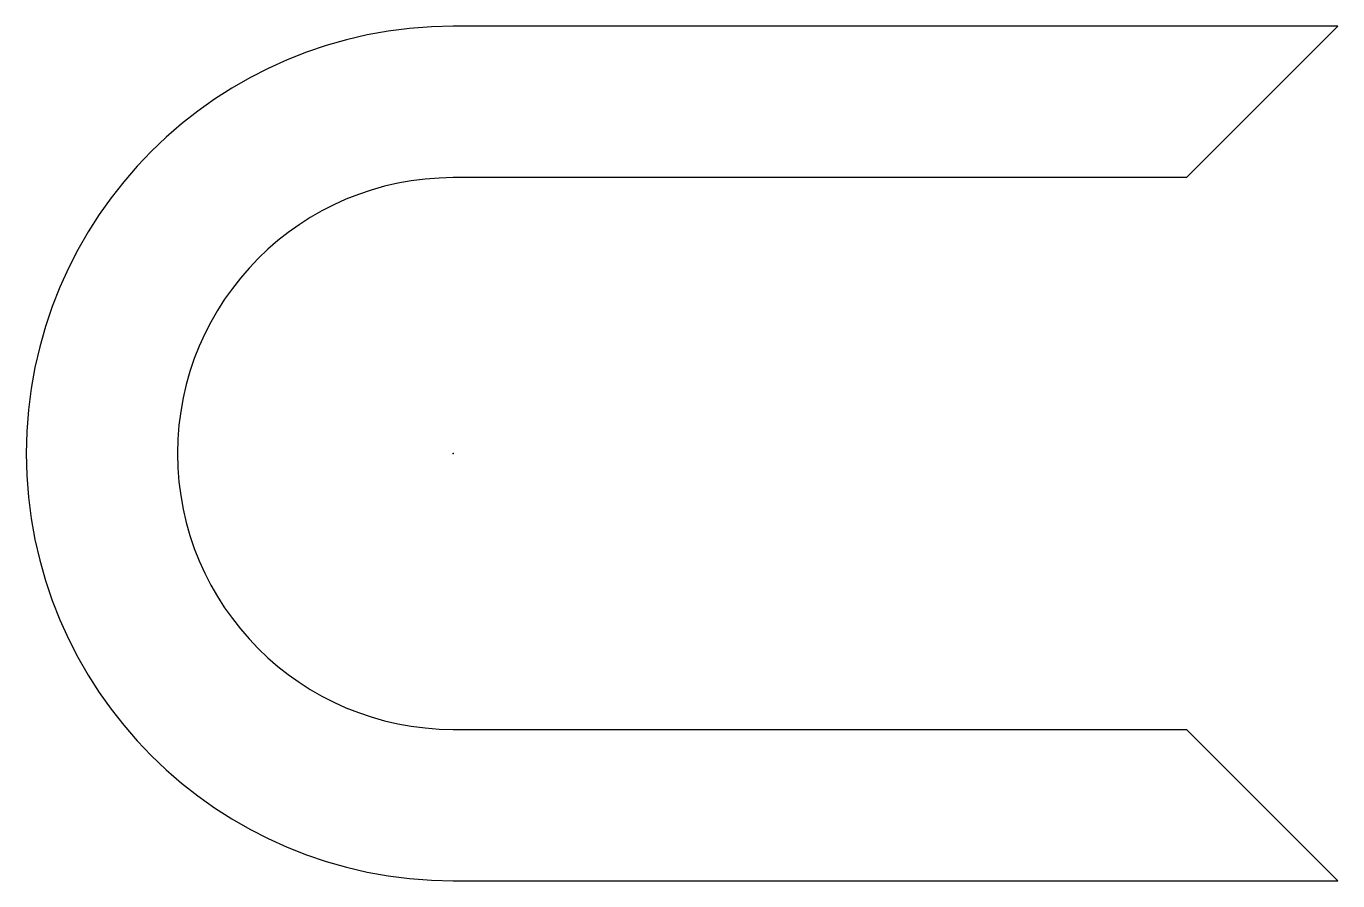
# Model space of a CAD drawing. Header units: millimetres. Extents: x -104.4 to -65.4, y 13.8 to 39.2.
import ezdxf

# ---------------------------------------------------------------- set-up
doc = ezdxf.new("R2010")
doc.units = ezdxf.units.MM
doc.layers.get('0').update_dxf_attribs({"linetype": 'CONTINUOUS'})

msp = doc.modelspace()

# ---------------------------------------------------------------- linework, layer by layer
for p, q in [((-65.361, 39.181), (-91.661, 39.181)), ((-69.861, 34.681), (-65.361, 39.181)), ((-69.861, 34.681), (-91.661, 34.681)), ((-91.661, 18.281), (-69.861, 18.281)), ((-69.861, 18.281), (-65.361, 13.781)), ((-91.661, 13.781), (-65.361, 13.781))]:
    msp.add_line(p, q)
for radius in [12.7, 8.2]:
    msp.add_arc((-91.661, 26.481), radius, 90, 270)
msp.add_point((-91.661, 26.481))

doc.saveas('drawing.dxf')
